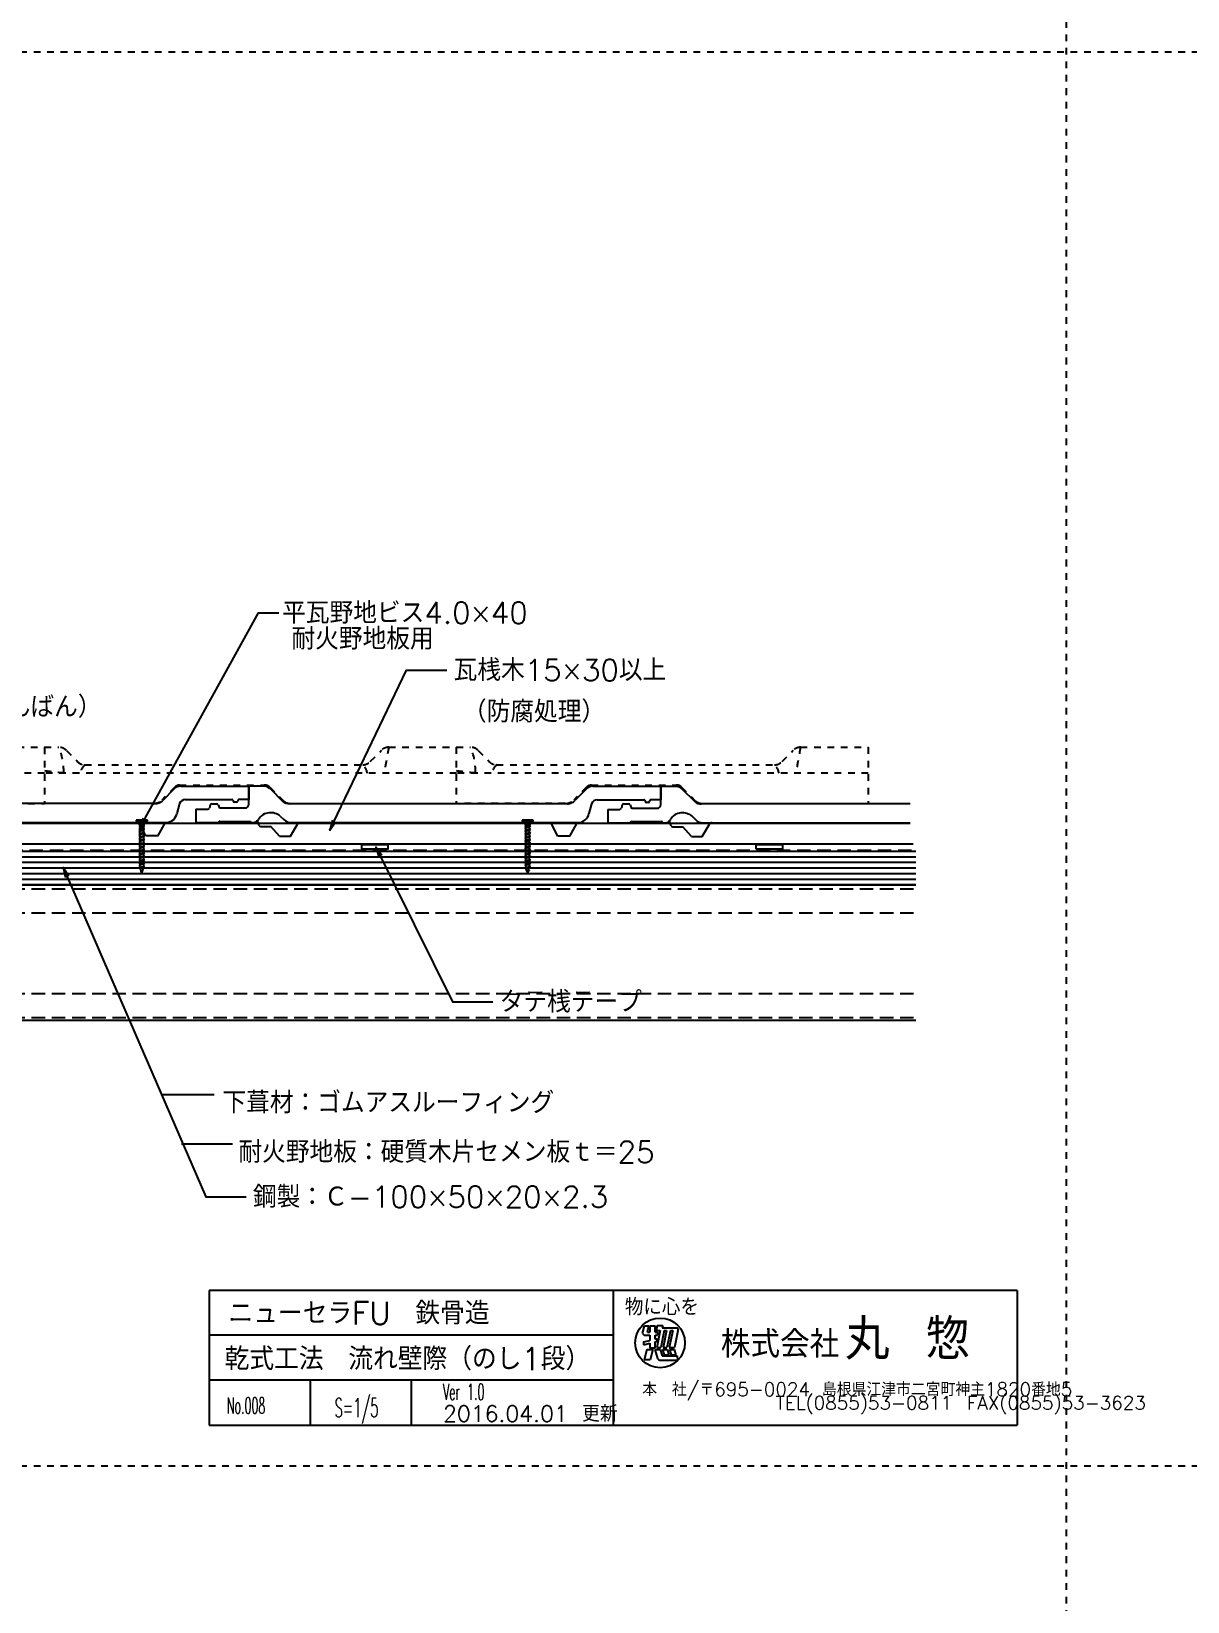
# Model space of a CAD drawing. Extents: x -1727 to 4652, y -2317 to 2357.
# Drawn here: x -769 to 90, y -1151 to 15 of the extents above; entities that cross this region are included whole.
import ezdxf

# ---------------------------------------------------------------- set-up
doc = ezdxf.new("R2010")
doc.units = 0
doc.header["$LTSCALE"] = 5
doc.linetypes.add('DASHED2', pattern=[3, 2, -1])
doc.linetypes.add('DOT', pattern=[2, 1, -1])
for name, color, linetype in [('0-0', 7, 'CONTINUOUS'), ('0-1', 7, 'CONTINUOUS'), ('0-2', 7, 'CONTINUOUS'), ('0-3', 7, 'CONTINUOUS'), ('0-4', 7, 'CONTINUOUS'), ('0-A', 7, 'CONTINUOUS')]:
    doc.layers.add(name, color=color, linetype=linetype)
doc.styles.get("Standard").update_dxf_attribs({"font": 'txt.shx', "bigfont": 'extfont.shx'})

msp = doc.modelspace()

# ---------------------------------------------------------------- linework, layer by layer
at = {"layer": '0-0', "color": 7, "linetype": 'CONTINUOUS'}
for p, q in [((-36.506, -919.6573), (-636.506, -919.6573)), ((-636.506, -919.6573), (-636.506, -1019.6573)), ((-336.506, -919.6573), (-336.506, -1019.6573)), ((-36.506, -919.6573), (-36.506, -1019.6573)), ((-336.506, -952.9907), (-636.506, -952.9907)), ((-314.8072, -951.6949), (-313.3294, -945.8791)), ((-314.8072, -951.6949), (-313.5114, -952.9774)), ((-313.5114, -952.9774), (-309.152, -952.9774)), ((-313.3294, -945.8791), (-309.9856, -945.8791)), ((-310.9695, -950.7153), (-309.9856, -945.8791)), ((-310.9695, -950.7153), (-309.152, -950.7153)), ((-309.152, -945.8791), (-305.2908, -945.8791)), ((-309.152, -945.8791), (-309.152, -950.7153)), ((-309.152, -952.9774), (-309.152, -956.737)), ((-305.2908, -950.7153), (-305.2908, -945.8791)), ((-305.2908, -950.7153), (-303.475, -950.7153)), ((-305.2908, -952.9774), (-303.475, -952.9774)), ((-305.2908, -955.7512), (-305.2908, -952.9774)), ((-305.2908, -955.7512), (-303.7076, -955.3469)), ((-303.9261, -945.7406), (-304.6578, -949.3372)), ((-304.6578, -949.3372), (-301.5993, -949.3372)), ((-301.5993, -949.3372), (-304.1712, -961.9794)), ((-303.7076, -955.3469), (-304.0316, -957.6155)), ((-303.9261, -945.7406), (-299.6987, -945.7406)), ((-303.475, -950.7153), (-303.475, -952.9774)), ((-298.5261, -949.3372), (-301.098, -961.9794)), ((-299.6987, -945.7406), (-300.039, -947.4131)), ((-300.039, -947.4131), (-288.8883, -947.4131)), ((-296.841, -949.3372), (-299.4129, -961.9794)), ((-298.5261, -949.3372), (-296.841, -949.3372)), ((-293.9946, -949.3372), (-296.5665, -961.9794)), ((-292.2937, -949.3372), (-294.8656, -961.9794)), ((-293.9946, -949.3372), (-292.2937, -949.3372)), ((-288.247, -948.4968), (-290.9899, -961.9794)), ((-313.8585, -957.9387), (-309.152, -956.737)), ((-313.8585, -957.9387), (-313.8585, -960.1245)), ((-313.8585, -960.1245), (-309.152, -958.9228)), ((-311.5392, -963.4821), (-313.3735, -971.2213)), ((-311.5392, -963.4821), (-307.1293, -963.4821)), ((-309.386, -962.3814), (-305.2908, -962.3814)), ((-309.152, -958.9228), (-309.152, -962.4594)), ((-307.1293, -963.4821), (-308.9636, -971.2213)), ((-305.5976, -963.4821), (-301.4996, -963.4821)), ((-305.5976, -963.4821), (-303.6853, -970.1773)), ((-305.2908, -957.937), (-304.0316, -957.6155)), ((-305.2908, -962.3814), (-305.2908, -957.937)), ((-304.1712, -961.9794), (-301.098, -961.9794)), ((-301.4996, -963.4821), (-300.0227, -968.1976)), ((-299.9355, -963.4821), (-296.3489, -963.4821)), ((-299.9355, -963.4821), (-298.6729, -967.5137)), ((-299.4129, -961.9794), (-296.5665, -961.9794)), ((-298.6729, -967.5137), (-295.0862, -967.5137)), ((-296.3489, -963.4821), (-295.0862, -967.5137)), ((-294.8656, -961.9794), (-290.9899, -961.9794)), ((-294.5653, -963.4821), (-291.1186, -963.4821)), ((-294.5653, -963.4821), (-293.3026, -967.5137)), ((-293.3026, -967.5137), (-289.8559, -967.5137)), ((-291.1186, -963.4821), (-289.8559, -967.5137)), ((-308.9636, -971.2213), (-313.3735, -971.2213)), ((-301.034, -971.4013), (-288.6724, -971.4013)), ((-300.0227, -968.1976), (-289.0108, -968.1976)), ((-289.0108, -968.1976), (-288.6724, -971.4013)), ((-336.506, -986.324), (-636.506, -986.324)), ((-561.506, -986.324), (-561.506, -1019.6573)), ((-486.506, -986.324), (-486.506, -1019.6573)), ((-636.506, -1019.6573), (-36.506, -1019.6573))]:
    msp.add_line(p, q, dxfattribs=at)
msp.add_circle((-301.6509, -958.6021), 18.4473, dxfattribs=at)
for centre, radius, start, end in [((-289.7805, -948.6727), 1.5436, 6.5455, 54.6882), ((-301.3835, -968.6748), 2.7488, 213.1353, 277.3045)]:
    msp.add_arc(centre, radius, start, end, dxfattribs=at)
at = {"layer": '0-1', "color": 4, "linetype": 'CONTINUOUS'}
for p, q in [((-682.4198, -570.4759), (-690.7613, -570.4754)), ((-690.7613, -570.4754), (-690.7613, -571.1789)), ((-690.7613, -571.1789), (-682.4198, -571.1794)), ((-682.4198, -571.1794), (-682.4198, -570.4759)), ((-404.1795, -570.5366), (-404.1796, -571.2401)), ((-404.1796, -571.2401), (-395.8381, -571.2406)), ((-395.838, -570.5371), (-404.1795, -570.5366)), ((-395.8381, -571.2406), (-395.838, -570.5371)), ((-684.5557, -582.2508), (-688.5758, -583.5068)), ((-684.5556, -579.7383), (-688.5756, -580.9943)), ((-688.031, -581.3088), (-688.5756, -580.9943)), ((-684.5554, -577.2258), (-688.5755, -578.4818)), ((-688.0309, -578.7963), (-688.5755, -578.4818)), ((-684.5553, -574.7133), (-688.5753, -575.9693)), ((-688.0308, -576.2838), (-688.5753, -575.9693)), ((-685.0732, -574.1475), (-688.1083, -574.1473)), ((-688.1083, -574.1473), (-688.1083, -575.6033)), ((-688.0311, -583.1012), (-688.031, -581.3088)), ((-688.031, -580.5887), (-688.0309, -578.7963)), ((-688.0309, -578.0762), (-688.0308, -576.2838)), ((-685.1004, -584.4489), (-685.1003, -582.721)), ((-685.1003, -581.9364), (-685.1002, -580.2085)), ((-685.1003, -581.9364), (-684.5557, -582.2508)), ((-685.1001, -579.4239), (-685.1, -577.696)), ((-685.1001, -579.4239), (-684.5556, -579.7383)), ((-685.1, -576.9114), (-685.0999, -575.1835)), ((-685.1, -576.9114), (-684.5554, -577.2258)), ((-685.0999, -574.3989), (-684.5553, -574.7133)), ((-685.0732, -574.1475), (-685.0732, -574.4143)), ((-397.974, -582.312), (-401.994, -583.568)), ((-397.9738, -579.7995), (-401.9939, -581.0555)), ((-401.4493, -581.37), (-401.9939, -581.0555)), ((-397.9737, -577.287), (-401.9938, -578.543)), ((-401.4492, -578.8575), (-401.9938, -578.543)), ((-397.9735, -574.7745), (-401.9936, -576.0305)), ((-401.449, -576.345), (-401.9936, -576.0305)), ((-401.5265, -574.2085), (-401.5266, -575.6645)), ((-398.4914, -574.2086), (-401.5265, -574.2085)), ((-401.4494, -583.1624), (-401.4493, -581.37)), ((-401.4493, -580.6499), (-401.4492, -578.8575)), ((-401.4491, -578.1374), (-401.449, -576.345)), ((-398.5187, -584.51), (-398.5186, -582.7822)), ((-398.5185, -581.9975), (-398.5184, -580.2697)), ((-398.5185, -581.9975), (-397.974, -582.312)), ((-398.5184, -579.485), (-398.5183, -577.7572)), ((-398.5184, -579.485), (-397.9738, -579.7995)), ((-398.5183, -576.9725), (-398.5182, -575.2447)), ((-398.5183, -576.9725), (-397.9737, -577.287)), ((-398.5181, -574.46), (-397.9735, -574.7745)), ((-398.4914, -574.2086), (-398.4914, -574.4755)), ((-684.5563, -592.3008), (-688.5763, -593.5568)), ((-688.0317, -593.8713), (-688.5763, -593.5568)), ((-684.5561, -589.7883), (-688.5762, -591.0443)), ((-688.0316, -591.3588), (-688.5762, -591.0443)), ((-684.556, -587.2758), (-688.576, -588.5318)), ((-688.0315, -588.8463), (-688.576, -588.5318)), ((-684.5558, -584.7633), (-688.5759, -586.0193)), ((-688.0313, -586.3338), (-688.5759, -586.0193)), ((-688.0312, -583.8213), (-688.5758, -583.5068)), ((-688.0318, -595.6637), (-688.0317, -593.8713)), ((-688.0317, -593.1512), (-688.0316, -591.3588)), ((-688.0316, -590.6387), (-688.0315, -588.8463)), ((-688.0314, -588.1262), (-688.0313, -586.3338)), ((-688.0313, -585.6137), (-688.0312, -583.8213)), ((-685.101, -594.4989), (-685.1009, -592.771)), ((-685.101, -594.4989), (-684.5564, -594.8133)), ((-685.1008, -591.9864), (-685.1007, -590.2585)), ((-685.1008, -591.9864), (-684.5563, -592.3008)), ((-685.1007, -589.4739), (-685.1006, -587.746)), ((-685.1007, -589.4739), (-684.5561, -589.7883)), ((-685.1006, -586.9614), (-685.1005, -585.2335)), ((-685.1006, -586.9614), (-684.556, -587.2758)), ((-685.1004, -584.4489), (-684.5558, -584.7633)), ((-397.9745, -592.362), (-401.9946, -593.618)), ((-401.45, -593.9325), (-401.9946, -593.618)), ((-397.9744, -589.8495), (-401.9945, -591.1055)), ((-401.4499, -591.42), (-401.9945, -591.1055)), ((-397.9742, -587.337), (-401.9943, -588.593)), ((-401.4497, -588.9075), (-401.9943, -588.593)), ((-397.9741, -584.8245), (-401.9942, -586.0805)), ((-401.4496, -586.395), (-401.9942, -586.0805)), ((-401.4495, -583.8825), (-401.994, -583.568)), ((-401.4501, -595.7249), (-401.45, -593.9325)), ((-401.45, -593.2124), (-401.4499, -591.42)), ((-401.4498, -590.6999), (-401.4497, -588.9075)), ((-401.4497, -588.1874), (-401.4496, -586.395)), ((-401.4496, -585.6749), (-401.4495, -583.8825)), ((-398.5192, -594.56), (-398.5191, -592.8322)), ((-398.5192, -594.56), (-397.9747, -594.8745)), ((-398.5191, -592.0475), (-398.519, -590.3197)), ((-398.5191, -592.0475), (-397.9745, -592.362)), ((-398.519, -589.535), (-398.5189, -587.8072)), ((-398.519, -589.535), (-397.9744, -589.8495)), ((-398.5188, -587.0225), (-398.5187, -585.2947)), ((-398.5188, -587.0225), (-397.9742, -587.337)), ((-398.5187, -584.51), (-397.9741, -584.8245)), ((-684.5568, -602.3508), (-688.5769, -603.6068)), ((-688.0323, -603.9213), (-688.5769, -603.6068)), ((-684.5567, -599.8383), (-688.5767, -601.0943)), ((-688.0322, -601.4088), (-688.5767, -601.0943)), ((-684.5565, -597.3258), (-688.5766, -598.5818)), ((-688.032, -598.8963), (-688.5766, -598.5818)), ((-684.5564, -594.8133), (-688.5765, -596.0693)), ((-688.0319, -596.3838), (-688.5765, -596.0693)), ((-684.5569, -604.8633), (-688.4017, -606.0113)), ((-687.5904, -606.2859), (-688.4017, -606.0113)), ((-688.0323, -603.2012), (-688.0322, -601.4088)), ((-688.0323, -604.5132), (-688.0323, -603.9213)), ((-687.7696, -605.5672), (-688.0323, -604.5132)), ((-688.0321, -600.6887), (-688.032, -598.8963)), ((-688.032, -598.1762), (-688.0319, -596.3838)), ((-685.8617, -607.5614), (-685.3215, -605.3956)), ((-685.1015, -604.5489), (-685.1014, -602.821)), ((-685.1015, -604.5489), (-684.5569, -604.8633)), ((-685.1014, -602.0364), (-685.1013, -600.3085)), ((-685.1014, -602.0364), (-684.5568, -602.3508)), ((-685.1012, -599.5239), (-685.1012, -597.796)), ((-685.1012, -599.5239), (-684.5567, -599.8383)), ((-685.1011, -597.0114), (-685.101, -595.2835)), ((-685.1011, -597.0114), (-684.5565, -597.3258)), ((-397.9751, -602.412), (-401.9951, -603.668)), ((-401.4506, -603.9825), (-401.9951, -603.668)), ((-397.9749, -599.8995), (-401.995, -601.1555)), ((-401.4504, -601.47), (-401.995, -601.1555)), ((-397.9748, -597.387), (-401.9949, -598.643)), ((-401.4503, -598.9575), (-401.9949, -598.643)), ((-397.9747, -594.8745), (-401.9947, -596.1305)), ((-401.4502, -596.445), (-401.9947, -596.1305)), ((-397.9752, -604.9245), (-401.82, -606.0725)), ((-401.0087, -606.3471), (-401.82, -606.0725)), ((-401.4506, -604.5744), (-401.4506, -603.9825)), ((-401.1879, -605.6284), (-401.4506, -604.5744)), ((-401.4505, -603.2624), (-401.4504, -601.47)), ((-401.4504, -600.7499), (-401.4503, -598.9575)), ((-401.4503, -598.2374), (-401.4502, -596.445)), ((-399.2799, -607.6226), (-398.7398, -605.4568)), ((-398.5198, -604.61), (-398.5197, -602.8822)), ((-398.5198, -604.61), (-397.9752, -604.9245)), ((-398.5197, -602.0975), (-398.5196, -600.3697)), ((-398.5197, -602.0975), (-397.9751, -602.412)), ((-398.5195, -599.585), (-398.5194, -597.8572)), ((-398.5195, -599.585), (-397.9749, -599.8995)), ((-398.5194, -597.0725), (-398.5193, -595.3447)), ((-398.5194, -597.0725), (-397.9748, -597.387)), ((-685.4848, -607.6979), (-687.6528, -608.3016)), ((-687.0612, -608.3876), (-687.6528, -608.3016)), ((-687.1721, -607.9641), (-687.5905, -606.2807)), ((-686.5673, -610.3907), (-687.0668, -608.3868)), ((-686.5673, -610.3907), (-685.989, -608.072)), ((-398.9031, -607.7591), (-401.0711, -608.3628)), ((-400.4794, -608.4488), (-401.0711, -608.3628)), ((-400.5904, -608.0252), (-401.0088, -606.3419)), ((-399.9855, -610.4519), (-400.485, -608.448)), ((-399.9855, -610.4519), (-399.4073, -608.1332))]:
    msp.add_line(p, q, dxfattribs=at)
at = {"layer": '0-1', "color": 3, "linetype": 'CONTINUOUS'}
for p, q in [((-1021.6755, -572.6626), (-115.8674, -572.6626)), ((-1021.6755, -588.0086), (-113.7535, -588.0086))]:
    msp.add_line(p, q, dxfattribs=at)
at = {"layer": '0-1', "color": 7, "linetype": 'DASHED2'}
msp.add_line((-1114.932, -592.7566), (-113.7535, -592.7566), dxfattribs=at)
at = {"layer": '0-1', "color": 7, "linetype": 'CONTINUOUS'}
for points in [[(-523.4831, -591.6845), (-503.4831, -591.6845), (-503.4831, -588.6845), (-523.4831, -588.6845), (-523.4831, -591.6845)], [(-230.4831, -591.6845), (-210.4831, -591.6845), (-210.4831, -588.6845), (-230.4831, -588.6845), (-230.4831, -591.6845)]]:
    msp.add_lwpolyline(points, close=True, dxfattribs=at)
at = {"layer": '0-1', "color": 4, "linetype": 'CONTINUOUS'}
for centre, radius, start, end in [((-691.8302, -574.8041), 3.7795, 10.0074, 73.571), ((-681.3513, -574.8046), 3.7795, 106.4227, 169.9863), ((-405.2485, -574.8653), 3.7795, 10.0074, 73.571), ((-394.7695, -574.8658), 3.7795, 106.4227, 169.9863), ((-687.2646, -582.1863), 1.7719, 113.7641, 137.7234), ((-687.2645, -579.6738), 1.7719, 113.7641, 137.7234), ((-687.2643, -577.1613), 1.7719, 113.7641, 137.7234), ((-687.7613, -581.3035), 0.2698, 118.1563, 181.1131), ((-687.7612, -578.791), 0.2698, 118.1563, 181.1131), ((-687.7611, -576.2785), 0.2698, 118.1563, 181.1131), ((-681.288, -602.0905), 20.1563, 105.2025, 109.3869), ((-681.2878, -599.578), 20.1563, 105.2025, 109.3869), ((-681.2877, -597.0655), 20.1563, 105.2025, 109.3869), ((-681.2876, -594.553), 20.1563, 105.2025, 109.3869), ((-693.5288, -560.5808), 21.2472, 285.394, 289.1117), ((-693.5287, -558.0683), 21.2472, 285.394, 289.1117), ((-693.5286, -555.5558), 21.2472, 285.394, 289.1117), ((-690.3696, -569.0603), 14.0999, 285.6178, 291.0819), ((-690.3694, -566.5478), 14.0999, 285.6178, 291.0819), ((-690.3693, -564.0353), 14.0999, 285.6178, 291.0819), ((-690.3692, -561.5228), 14.0999, 285.6178, 291.0819), ((-680.4547, -600.778), 18.641, 104.6057, 109.1586), ((-680.4546, -598.2655), 18.641, 104.6057, 109.1586), ((-680.4544, -595.753), 18.641, 104.6057, 109.1586), ((-680.4543, -593.2405), 18.641, 104.6057, 109.1586), ((-685.4329, -581.9115), 0.3335, 293.8889, 355.7313), ((-685.4327, -579.399), 0.3335, 293.8889, 355.7313), ((-685.4326, -576.8865), 0.3335, 293.8889, 355.7313), ((-685.4324, -574.374), 0.3335, 293.8889, 355.7313), ((-685.4477, -581.7682), 1.0142, 286.7535, 331.5848), ((-685.4476, -579.2557), 1.0142, 286.7535, 331.5848), ((-685.4474, -576.7432), 1.0142, 286.7535, 331.5848), ((-685.4473, -574.2307), 1.0142, 286.7535, 331.5848), ((-400.6829, -582.2475), 1.7719, 113.7641, 137.7234), ((-400.6827, -579.735), 1.7719, 113.7641, 137.7234), ((-400.6826, -577.2225), 1.7719, 113.7641, 137.7234), ((-401.1796, -581.3647), 0.2698, 118.1563, 181.1131), ((-401.1795, -578.8522), 0.2698, 118.1563, 181.1131), ((-401.1793, -576.3397), 0.2698, 118.1563, 181.1131), ((-394.7063, -602.1517), 20.1563, 105.2025, 109.3869), ((-394.7061, -599.6392), 20.1563, 105.2025, 109.3869), ((-394.706, -597.1267), 20.1563, 105.2025, 109.3869), ((-394.7058, -594.6142), 20.1563, 105.2025, 109.3869), ((-406.9471, -560.642), 21.2472, 285.394, 289.1117), ((-406.947, -558.1295), 21.2472, 285.394, 289.1117), ((-406.9468, -555.617), 21.2472, 285.394, 289.1117), ((-403.7878, -569.1215), 14.0999, 285.6178, 291.0819), ((-403.7877, -566.609), 14.0999, 285.6178, 291.0819), ((-403.7876, -564.0965), 14.0999, 285.6178, 291.0819), ((-403.7874, -561.584), 14.0999, 285.6178, 291.0819), ((-393.873, -600.8392), 18.641, 104.6057, 109.1586), ((-393.8729, -598.3267), 18.641, 104.6057, 109.1586), ((-393.8727, -595.8142), 18.641, 104.6057, 109.1586), ((-393.8726, -593.3017), 18.641, 104.6057, 109.1586), ((-398.8511, -581.9727), 0.3335, 293.8889, 355.7313), ((-398.851, -579.4602), 0.3335, 293.8889, 355.7313), ((-398.8509, -576.9477), 0.3335, 293.8889, 355.7313), ((-398.8507, -574.4352), 0.3335, 293.8889, 355.7313), ((-398.866, -581.8294), 1.0142, 286.7535, 331.5848), ((-398.8658, -579.3169), 1.0142, 286.7535, 331.5848), ((-398.8657, -576.8044), 1.0142, 286.7535, 331.5848), ((-398.8656, -574.2919), 1.0142, 286.7535, 331.5848), ((-687.2653, -594.7488), 1.7719, 113.7641, 137.7234), ((-687.2652, -592.2363), 1.7719, 113.7641, 137.7234), ((-687.265, -589.7238), 1.7719, 113.7641, 137.7234), ((-687.2649, -587.2113), 1.7719, 113.7641, 137.7234), ((-687.2648, -584.6988), 1.7719, 113.7641, 137.7234), ((-687.762, -593.866), 0.2698, 118.1563, 181.1131), ((-687.7619, -591.3535), 0.2698, 118.1563, 181.1131), ((-687.7618, -588.841), 0.2698, 118.1563, 181.1131), ((-687.7616, -586.3285), 0.2698, 118.1563, 181.1131), ((-687.7615, -583.816), 0.2698, 118.1563, 181.1131), ((-681.2885, -612.1405), 20.1563, 105.2025, 109.3869), ((-681.2884, -609.628), 20.1563, 105.2025, 109.3869), ((-681.2883, -607.1155), 20.1563, 105.2025, 109.3869), ((-681.2881, -604.603), 20.1563, 105.2025, 109.3869), ((-693.5295, -573.1433), 21.2472, 285.394, 289.1117), ((-693.5294, -570.6308), 21.2472, 285.394, 289.1117), ((-693.5292, -568.1183), 21.2472, 285.394, 289.1117), ((-693.5291, -565.6058), 21.2472, 285.394, 289.1117), ((-693.529, -563.0933), 21.2472, 285.394, 289.1117), ((-690.3701, -579.1103), 14.0999, 285.6178, 291.0819), ((-690.37, -576.5978), 14.0999, 285.6178, 291.0819), ((-690.3698, -574.0853), 14.0999, 285.6178, 291.0819), ((-690.3697, -571.5728), 14.0999, 285.6178, 291.0819), ((-680.4553, -610.828), 18.641, 104.6057, 109.1586), ((-680.4551, -608.3155), 18.641, 104.6057, 109.1586), ((-680.455, -605.803), 18.641, 104.6057, 109.1586), ((-680.4549, -603.2905), 18.641, 104.6057, 109.1586), ((-685.4336, -594.474), 0.3335, 293.8889, 355.7313), ((-685.4334, -591.9615), 0.3335, 293.8889, 355.7313), ((-685.4333, -589.449), 0.3335, 293.8889, 355.7313), ((-685.4331, -586.9365), 0.3335, 293.8889, 355.7313), ((-685.433, -584.424), 0.3335, 293.8889, 355.7313), ((-685.4483, -591.8182), 1.0142, 286.7535, 331.5848), ((-685.4481, -589.3057), 1.0142, 286.7535, 331.5848), ((-685.448, -586.7932), 1.0142, 286.7535, 331.5848), ((-685.4478, -584.2807), 1.0142, 286.7535, 331.5848), ((-400.6836, -594.81), 1.7719, 113.7641, 137.7234), ((-400.6834, -592.2975), 1.7719, 113.7641, 137.7234), ((-400.6833, -589.785), 1.7719, 113.7641, 137.7234), ((-400.6832, -587.2725), 1.7719, 113.7641, 137.7234), ((-400.683, -584.76), 1.7719, 113.7641, 137.7234), ((-401.1803, -593.9272), 0.2698, 118.1563, 181.1131), ((-401.1802, -591.4147), 0.2698, 118.1563, 181.1131), ((-401.18, -588.9022), 0.2698, 118.1563, 181.1131), ((-401.1799, -586.3897), 0.2698, 118.1563, 181.1131), ((-401.1797, -583.8772), 0.2698, 118.1563, 181.1131), ((-394.7068, -612.2017), 20.1563, 105.2025, 109.3869), ((-394.7067, -609.6892), 20.1563, 105.2025, 109.3869), ((-394.7065, -607.1767), 20.1563, 105.2025, 109.3869), ((-394.7064, -604.6642), 20.1563, 105.2025, 109.3869), ((-406.9478, -573.2045), 21.2472, 285.394, 289.1117), ((-406.9477, -570.692), 21.2472, 285.394, 289.1117), ((-406.9475, -568.1795), 21.2472, 285.394, 289.1117), ((-406.9474, -565.667), 21.2472, 285.394, 289.1117), ((-406.9472, -563.1545), 21.2472, 285.394, 289.1117), ((-403.7884, -579.1715), 14.0999, 285.6178, 291.0819), ((-403.7883, -576.659), 14.0999, 285.6178, 291.0819), ((-403.7881, -574.1465), 14.0999, 285.6178, 291.0819), ((-403.788, -571.634), 14.0999, 285.6178, 291.0819), ((-393.8735, -610.8892), 18.641, 104.6057, 109.1586), ((-393.8734, -608.3767), 18.641, 104.6057, 109.1586), ((-393.8733, -605.8642), 18.641, 104.6057, 109.1586), ((-393.8731, -603.3517), 18.641, 104.6057, 109.1586), ((-398.8518, -594.5352), 0.3335, 293.8889, 355.7313), ((-398.8517, -592.0227), 0.3335, 293.8889, 355.7313), ((-398.8515, -589.5102), 0.3335, 293.8889, 355.7313), ((-398.8514, -586.9977), 0.3335, 293.8889, 355.7313), ((-398.8513, -584.4852), 0.3335, 293.8889, 355.7313), ((-398.8665, -591.8794), 1.0142, 286.7535, 331.5848), ((-398.8664, -589.3669), 1.0142, 286.7535, 331.5848), ((-398.8662, -586.8544), 1.0142, 286.7535, 331.5848), ((-398.8661, -584.3419), 1.0142, 286.7535, 331.5848), ((-687.2659, -604.7988), 1.7719, 113.7641, 137.7234), ((-687.2657, -602.2863), 1.7719, 113.7641, 137.7234), ((-687.2656, -599.7738), 1.7719, 113.7641, 137.7234), ((-687.2654, -597.2613), 1.7719, 113.7641, 137.7234), ((-687.0982, -607.1949), 1.7607, 112.3772, 137.7616), ((-687.7626, -603.916), 0.2698, 118.1563, 181.1131), ((-687.7624, -601.4035), 0.2698, 118.1563, 181.1131), ((-687.7623, -598.891), 0.2698, 118.1563, 181.1131), ((-687.7622, -596.3785), 0.2698, 118.1563, 181.1131), ((-681.2891, -622.1905), 20.1563, 105.2025, 109.3869), ((-681.289, -619.678), 20.1563, 105.2025, 109.3869), ((-681.2888, -617.1655), 20.1563, 105.2025, 109.3869), ((-681.2887, -614.653), 20.1563, 105.2025, 109.3869), ((-693.5301, -583.1933), 21.2472, 285.394, 289.1117), ((-693.5299, -580.6808), 21.2472, 285.394, 289.1117), ((-693.5298, -578.1683), 21.2472, 285.394, 289.1117), ((-693.5297, -575.6558), 21.2472, 285.394, 289.1117), ((-689.9079, -595.0289), 10.7529, 281.4765, 288.0573), ((-687.3207, -606.2807), 0.2698, 119.1648, 181.1131), ((-751.8245, -389.6149), 225.8005, 286.5639, 286.7967), ((-690.3708, -591.6728), 14.0999, 285.6178, 291.0819), ((-690.3707, -589.1603), 14.0999, 285.6178, 291.0819), ((-690.3705, -586.6478), 14.0999, 285.6178, 291.0819), ((-690.3704, -584.1353), 14.0999, 285.6178, 291.0819), ((-690.3703, -581.6228), 14.0999, 285.6178, 291.0819), ((-680.456, -623.3905), 18.641, 104.6057, 109.1586), ((-680.4558, -620.878), 18.641, 104.6057, 109.1586), ((-680.4557, -618.3655), 18.641, 104.6057, 109.1586), ((-680.4556, -615.853), 18.641, 104.6057, 109.1586), ((-680.4554, -613.3405), 18.641, 104.6057, 109.1586), ((-685.4341, -604.524), 0.3335, 293.8889, 355.7313), ((-685.434, -602.0115), 0.3335, 293.8889, 355.7313), ((-685.4338, -599.499), 0.3335, 293.8889, 355.7313), ((-685.4337, -596.9865), 0.3335, 293.8889, 355.7313), ((-685.449, -604.3807), 1.0142, 286.7535, 331.5848), ((-685.4488, -601.8682), 1.0142, 286.7535, 331.5848), ((-685.4487, -599.3557), 1.0142, 286.7535, 331.5848), ((-685.4485, -596.8432), 1.0142, 286.7535, 331.5848), ((-685.4484, -594.3307), 1.0142, 286.7535, 331.5848), ((-400.6841, -604.86), 1.7719, 113.7641, 137.7234), ((-400.684, -602.3475), 1.7719, 113.7641, 137.7234), ((-400.6839, -599.835), 1.7719, 113.7641, 137.7234), ((-400.6837, -597.3225), 1.7719, 113.7641, 137.7234), ((-400.5164, -607.2561), 1.7607, 112.3772, 137.7616), ((-401.1809, -603.9772), 0.2698, 118.1563, 181.1131), ((-401.1807, -601.4647), 0.2698, 118.1563, 181.1131), ((-401.1806, -598.9522), 0.2698, 118.1563, 181.1131), ((-401.1804, -596.4397), 0.2698, 118.1563, 181.1131), ((-394.7074, -622.2517), 20.1563, 105.2025, 109.3869), ((-394.7072, -619.7392), 20.1563, 105.2025, 109.3869), ((-394.7071, -617.2267), 20.1563, 105.2025, 109.3869), ((-394.7069, -614.7142), 20.1563, 105.2025, 109.3869), ((-406.9484, -583.2545), 21.2472, 285.394, 289.1117), ((-406.9482, -580.742), 21.2472, 285.394, 289.1117), ((-406.9481, -578.2295), 21.2472, 285.394, 289.1117), ((-406.9479, -575.717), 21.2472, 285.394, 289.1117), ((-403.3262, -595.09), 10.7529, 281.4765, 288.0573), ((-400.739, -606.3419), 0.2698, 119.1648, 181.1131), ((-465.2428, -389.6761), 225.8005, 286.5639, 286.7967), ((-403.7891, -591.734), 14.0999, 285.6178, 291.0819), ((-403.789, -589.2215), 14.0999, 285.6178, 291.0819), ((-403.7888, -586.709), 14.0999, 285.6178, 291.0819), ((-403.7887, -584.1965), 14.0999, 285.6178, 291.0819), ((-403.7885, -581.684), 14.0999, 285.6178, 291.0819), ((-393.8742, -623.4517), 18.641, 104.6057, 109.1586), ((-393.8741, -620.9392), 18.641, 104.6057, 109.1586), ((-393.874, -618.4267), 18.641, 104.6057, 109.1586), ((-393.8738, -615.9142), 18.641, 104.6057, 109.1586), ((-393.8737, -613.4017), 18.641, 104.6057, 109.1586), ((-398.8524, -604.5852), 0.3335, 293.8889, 355.7313), ((-398.8522, -602.0727), 0.3335, 293.8889, 355.7313), ((-398.8521, -599.5602), 0.3335, 293.8889, 355.7313), ((-398.852, -597.0477), 0.3335, 293.8889, 355.7313), ((-398.8672, -604.4419), 1.0142, 286.7535, 331.5848), ((-398.8671, -601.9294), 1.0142, 286.7535, 331.5848), ((-398.8669, -599.4169), 1.0142, 286.7535, 331.5848), ((-398.8668, -596.9044), 1.0142, 286.7535, 331.5848), ((-398.8667, -594.3919), 1.0142, 286.7535, 331.5848), ((-686.5954, -609.2963), 1.4517, 113.4088, 136.7519), ((-685.7803, -611.1379), 3.4656, 103.256, 113.6788), ((-686.3911, -609.5798), 1.3709, 97.3769, 119.5481), ((-690.6374, -592.1492), 16.1352, 284.5826, 288.0299), ((-687.5188, -603.3084), 5.0032, 280.9647, 287.8038), ((-686.6636, -606.6359), 1.5866, 295.1637, 317.9864), ((-618.0181, -555.5379), 85.2785, 217.5339, 217.7084), ((-400.0137, -609.3574), 1.4517, 113.4088, 136.7519), ((-399.1986, -611.1991), 3.4656, 103.256, 113.6788), ((-399.8094, -609.641), 1.3709, 97.3769, 119.5481), ((-404.0557, -592.2104), 16.1352, 284.5826, 288.0299), ((-400.937, -603.3696), 5.0032, 280.9647, 287.8038), ((-400.0819, -606.6971), 1.5866, 295.1637, 317.9864), ((-331.4364, -555.5991), 85.2785, 217.5339, 217.7084)]:
    msp.add_arc(centre, radius, start, end, dxfattribs=at)
at = {"layer": '0-2', "color": 2, "linetype": 'DOT'}
for p, q in [((-808.9724, -516.3537), (-758.7886, -516.3537)), ((-758.7886, -516.3537), (-748.1732, -516.3537)), ((-758.7886, -516.3537), (-758.7886, -558.1999)), ((-758.7886, -516.3579), (-758.7886, -558.204)), ((-742.537, -518.6998), (-735.0596, -526.2291)), ((-516.8841, -526.9855), (-508.5405, -518.5651)), ((-503.1614, -516.3496), (-452.9775, -516.3496)), ((-452.9775, -516.3537), (-452.9775, -558.1999)), ((-452.9775, -516.3537), (-452.9775, -558.1999)), ((-452.9775, -516.3537), (-442.3622, -516.3537)), ((-436.7259, -518.6998), (-429.2486, -526.2291)), ((-211.0731, -526.9855), (-202.7295, -518.5651)), ((-197.3503, -516.3496), (-147.1665, -516.3496)), ((-147.1665, -516.3537), (-147.1665, -558.1999)), ((-758.705, -535.6438), (-1046.8805, -535.6438)), ((-452.8939, -535.6396), (-758.6364, -535.6396)), ((-728.8803, -529.4484), (-522.7059, -529.4484)), ((-147.0829, -535.6396), (-452.8253, -535.6396)), ((-423.0692, -529.4484), (-216.8949, -529.4484)), ((-662.0542, -545.9375), (-671.6415, -555.5248)), ((-658.4799, -544.457), (-595.5776, -544.457)), ((-591.5095, -545.9375), (-581.3435, -556.1035)), ((-356.2432, -545.9375), (-365.8305, -555.5248)), ((-352.6688, -544.457), (-289.7665, -544.457)), ((-285.6984, -545.9375), (-275.5325, -556.1035)), ((-881.0779, -558.204), (-758.7886, -558.204)), ((-677.7992, -558.1999), (-758.7886, -558.1999)), ((-575.2668, -558.1999), (-452.9775, -558.1999)), ((-371.9881, -558.1999), (-452.9775, -558.1999)), ((-269.4558, -558.1999), (-147.1665, -558.1999))]:
    msp.add_line(p, q, dxfattribs=at)
at = {"layer": '0-2', "color": 2, "linetype": 'CONTINUOUS'}
for p, q in [((-662.7949, -547.5804), (-671.0304, -555.873)), ((-657.4546, -545.1479), (-607.2103, -545.1479)), ((-607.1445, -545.2465), (-607.1445, -555.1576)), ((-595.2237, -545.345), (-607.0788, -545.345)), ((-607.0788, -558.7072), (-607.0788, -545.345)), ((-591.3364, -547.0765), (-581.8409, -556.5275)), ((-356.8524, -547.6999), (-365.0879, -555.9926)), ((-351.5121, -545.2675), (-301.2678, -545.2675)), ((-301.202, -545.366), (-301.202, -555.2771)), ((-289.2812, -545.4646), (-301.1363, -545.4646)), ((-301.1363, -558.8268), (-301.1363, -545.4646)), ((-285.3939, -547.196), (-275.8984, -556.6471)), ((-676.3987, -558.2188), (-882.7996, -558.2188)), ((-658.4723, -558.1147), (-660.5194, -565.4862)), ((-654.2884, -555.1749), (-619.7221, -555.1749)), ((-635.6843, -559.0466), (-636.37, -561.4734)), ((-634.5558, -558.2622), (-630.9469, -558.2622)), ((-629.8341, -559.0466), (-629.4412, -560.4175)), ((-618.9341, -555.6847), (-618.7304, -556.3697)), ((-616.2929, -557.1328), (-617.7227, -557.1328)), ((-615.1613, -555.7495), (-615.338, -556.3697)), ((-607.1445, -555.1576), (-614.6697, -555.1576)), ((-370.4562, -558.3384), (-576.8571, -558.3384)), ((-352.5298, -558.2342), (-354.5769, -565.6058)), ((-348.3459, -555.2945), (-313.7796, -555.2945)), ((-329.7418, -559.1662), (-330.4275, -561.5929)), ((-328.6133, -558.3818), (-325.0044, -558.3818)), ((-323.8916, -559.1662), (-323.4987, -560.537)), ((-312.9915, -555.8043), (-312.7879, -556.4893)), ((-310.3504, -557.2524), (-311.7802, -557.2524)), ((-309.2188, -555.8691), (-309.3955, -556.4893)), ((-301.202, -555.2771), (-308.7272, -555.2771)), ((-115.8674, -558.4579), (-270.9146, -558.4579)), ((-646.4279, -562.3661), (-637.4232, -562.3661)), ((-646.4279, -562.3661), (-646.4279, -572.2509)), ((-628.2451, -561.4106), (-608.7517, -561.4106)), ((-599.3758, -574.4845), (-600.7687, -570.2702)), ((-583.7526, -567.4849), (-581.1789, -569.9843)), ((-340.4854, -562.4857), (-331.4807, -562.4857)), ((-340.4854, -562.4857), (-340.4854, -572.3705)), ((-322.3026, -561.5301), (-302.8092, -561.5301)), ((-293.4333, -574.6041), (-294.8262, -570.3898)), ((-277.8101, -567.6045), (-275.2364, -570.1038)), ((-881.4408, -572.2177), (-668.0586, -572.2177)), ((-683.5177, -582.231), (-688.64, -572.138)), ((-674.6925, -582.231), (-683.5177, -582.231)), ((-674.7398, -582.3128), (-669.5789, -573.3723)), ((-646.2538, -572.3372), (-630.6086, -572.3372)), ((-628.6083, -571.4346), (-606.0993, -571.4346)), ((-598.1637, -575.2626), (-590.7456, -575.2626)), ((-584.2005, -582.4351), (-590.7456, -575.2626)), ((-584.2005, -582.4351), (-576.2428, -582.4351)), ((-576.2428, -582.4351), (-570.9739, -573.403)), ((-575.4983, -572.3372), (-362.1161, -572.3372)), ((-377.5752, -582.3506), (-382.6975, -572.2576)), ((-368.75, -582.3506), (-377.5752, -582.3506)), ((-368.7973, -582.4324), (-363.6364, -573.4919)), ((-340.3113, -572.4568), (-324.6661, -572.4568)), ((-322.6658, -571.5541), (-300.1568, -571.5541)), ((-292.2212, -575.3822), (-284.8031, -575.3822)), ((-278.258, -582.5546), (-284.8031, -575.3822)), ((-278.258, -582.5546), (-270.3003, -582.5546)), ((-270.3003, -582.5546), (-265.0314, -573.5225)), ((-269.5557, -572.4568), (-115.8674, -572.4568))]:
    msp.add_line(p, q, dxfattribs=at)
at = {"layer": '0-2', "color": 2, "linetype": 'DOT'}
for centre, radius, start, end in [((-748.1766, -524.3055), 7.9517, 44.8267, 89.9753), ((-790.5431, -534.3127), 46.0189, 358.8291, 382.9702), ((-503.0735, -524.2163), 7.8628, 90.4761, 134.0511), ((1655.6069, -910.8309), 2194.5149, 169.6443, 170.1559), ((-442.3656, -524.3055), 7.9517, 44.8267, 89.9753), ((-484.7321, -534.3127), 46.0189, 358.8291, 382.9702), ((-197.2625, -524.2163), 7.8628, 90.4761, 134.0511), ((1961.4179, -910.8309), 2194.5149, 169.6443, 170.1559), ((-729.4364, -337.557), 198.2717, 261.4664, 266.2489), ((-728.5108, -521.1673), 8.277, 217.7016, 266.9332), ((-724.997, -535.3329), 6.8857, 121.184, 184.005), ((-522.656, -521.4379), 8.0056, 271.0628, 316.1349), ((-528.8868, -536.9238), 9.8322, 7.5048, 49.5469), ((-423.6254, -337.557), 198.2717, 261.4664, 266.2489), ((-422.6998, -521.1673), 8.277, 217.7016, 266.9332), ((-419.186, -535.3329), 6.8857, 121.184, 184.005), ((-216.8449, -521.4379), 8.0056, 271.0628, 316.1349), ((-223.0758, -536.9238), 9.8322, 7.5048, 49.5469), ((-658.3557, -549.8117), 5.3562, 91.3288, 133.6711), ((-595.1776, -549.6872), 5.2455, 45.63, 94.3735), ((-352.5446, -549.8117), 5.3562, 91.3288, 133.6711), ((-289.3665, -549.6872), 5.2455, 45.63, 94.3735), ((-678.4651, -548.2425), 9.9797, 273.8263, 313.1375), ((-575.252, -548.302), 9.8979, 232.0167, 269.9144), ((-372.6541, -548.2425), 9.9797, 273.8263, 313.1375), ((-269.441, -548.302), 9.8979, 232.0167, 269.9144)]:
    msp.add_arc(centre, radius, start, end, dxfattribs=at)
at = {"layer": '0-2', "color": 2, "linetype": 'CONTINUOUS'}
for centre, radius, start, end in [((-657.0582, -553.0966), 7.9586, 92.8551, 136.1225), ((-596.3901, -553.1942), 7.9354, 47.6136, 81.5477), ((-351.1156, -553.2162), 7.9586, 92.8551, 136.1225), ((-290.4476, -553.3138), 7.9354, 47.6136, 81.5477), ((-676.6432, -550.3646), 7.8561, 271.7835, 298.3869), ((-676.7158, -550.2218), 8.0162, 298.3583, 315.1724), ((-653.8726, -560.2139), 5.0561, 94.7176, 155.4691), ((-634.4528, -559.6106), 1.3545, 94.6967, 155.3956), ((-631.0656, -559.6106), 1.3545, 24.6042, 85.3077), ((-619.7586, -556.0648), 0.9079, 24.7452, 87.6957), ((-617.6201, -555.9606), 1.1833, 200.2286, 265.0267), ((-616.4407, -555.9688), 1.1734, 277.237, 340.0187), ((-614.3125, -556.0612), 0.9034, 94.6845, 157.8226), ((-609.7908, -558.703), 2.712, 275.6876, 359.911), ((-576.8185, -550.4687), 7.8698, 230.3435, 269.7193), ((-370.7007, -550.4841), 7.8561, 271.7835, 298.3869), ((-370.7733, -550.3413), 8.0162, 298.3583, 315.1724), ((-347.9301, -560.3334), 5.0561, 94.7176, 155.4691), ((-328.5103, -559.7301), 1.3545, 94.6967, 155.3956), ((-325.1231, -559.7301), 1.3545, 24.6042, 85.3077), ((-313.8161, -556.1843), 0.9079, 24.7452, 87.6957), ((-311.6776, -556.0802), 1.1833, 200.2286, 265.0267), ((-310.4982, -556.0883), 1.1734, 277.237, 340.0187), ((-308.37, -556.1807), 0.9034, 94.6845, 157.8226), ((-303.8483, -558.8226), 2.712, 275.6876, 359.911), ((-270.876, -550.5882), 7.8698, 230.3435, 269.7193), ((-668.4948, -564.1197), 8.0916, 273.0906, 350.2777), ((-637.6446, -561.0096), 1.3563, 279.3936, 340.0066), ((-628.135, -560.061), 1.354, 195.2621, 265.3338), ((-604.0834, -567.298), 5.0383, 274.6278, 328.4766), ((-591.6182, -574.2729), 9.2519, 92.9199, 152.02), ((-590.8499, -576.2175), 11.2529, 50.8982, 96.3246), ((-575.4957, -564.2973), 8.0399, 225.0191, 269.982), ((-362.5523, -564.2393), 8.0916, 273.0906, 350.2777), ((-331.7021, -561.1292), 1.3563, 279.3936, 340.0066), ((-322.1925, -560.1806), 1.354, 195.2621, 265.3338), ((-298.1409, -567.4176), 5.0383, 274.6278, 328.4766), ((-285.6757, -574.3925), 9.2519, 92.9199, 152.02), ((-284.9074, -576.3371), 11.2529, 50.8982, 96.3246), ((-269.5532, -564.4169), 8.0399, 225.0191, 269.982), ((-668.4508, -574.1274), 1.3576, 90.085, 146.2039), ((-630.6453, -570.9465), 1.3912, 270.5608, 317.5045), ((-628.5911, -572.8338), 1.3994, 90.7027, 137.3587), ((-606.868, -573.1048), 1.6842, 39.6692, 80.9986), ((-604.1287, -568.8279), 3.5119, 245.7412, 275.1431), ((-598.1613, -573.8789), 1.3571, 206.5019, 269.9002), ((-568.8215, -575.056), 2.7139, 90.0708, 142.4764), ((-362.5083, -574.247), 1.3576, 90.085, 146.2039), ((-324.7028, -571.0661), 1.3912, 270.5608, 317.5045), ((-322.6486, -572.9534), 1.3994, 90.7027, 137.3587), ((-300.9255, -573.2244), 1.6842, 39.6692, 80.9986), ((-298.1862, -568.9474), 3.5119, 245.7412, 275.1431), ((-292.2188, -573.9985), 1.3571, 206.5019, 269.9002), ((-262.879, -575.1755), 2.7139, 90.0708, 142.4764)]:
    msp.add_arc(centre, radius, start, end, dxfattribs=at)
at = {"layer": '0-2', "color": 7}
for p in [(0, 0), (0, 0), (0, 0), (0, 0), (0, -1050)]:
    msp.add_point(p, dxfattribs=at)
at = {"layer": '0-3', "color": 7, "linetype": 'CONTINUOUS'}
for p, q in [((-671.5576, -774.0843), (-632.8794, -774.0843)), ((-657.1261, -810.8484), (-619.2971, -810.8484))]:
    msp.add_line(p, q, dxfattribs=at)
for points in [[(-688.0308, -576.2838), (-599.8244, -416.5806), (-584.8244, -416.5806)], [(-547.0125, -577.8963), (-489.9788, -459.076), (-459.9788, -459.076)], [(-685.4989, -569.1143), (-688.0308, -576.2838), (-683.3105, -570.3229)], [(-544.894, -570.594), (-547.0125, -577.8963), (-542.6402, -571.6758)], [(-512.6261, -590.4422), (-455.7984, -705.3794), (-425.7984, -705.3794)], [(-508.1815, -596.6113), (-512.6261, -590.4422), (-510.4225, -597.7194)], [(-744.9488, -605.7073), (-638.9988, -850.1583), (-608.9988, -850.1583)], [(-740.8193, -612.0916), (-744.9488, -605.7073), (-743.1132, -613.0858)]]:
    msp.add_lwpolyline(points, dxfattribs=at)
at = {"layer": '0-4', "color": 3, "linetype": 'CONTINUOUS'}
for p, q in [((-1203.3801, -593.4333), (-111.6974, -593.4333)), ((-1203.3801, -597.6), (-111.6974, -597.6)), ((-1203.3801, -601.7667), (-111.6974, -601.7667)), ((-1203.3801, -605.9333), (-111.6974, -605.9333)), ((-1203.3801, -610.1), (-111.6974, -610.1)), ((-1203.3801, -614.2667), (-111.6974, -614.2667)), ((-1203.3801, -618.4333), (-111.6974, -618.4333))]:
    msp.add_line(p, q, dxfattribs=at)
at = {"layer": '0-4', "color": 4, "linetype": 'CONTINUOUS'}
for p, q in [((-111.6974, -618.4333), (-1203.3801, -618.4333)), ((-111.6974, -719.266), (-1203.3801, -719.266))]:
    msp.add_line(p, q, dxfattribs=at)
at = {"layer": '0-4', "color": 4, "linetype": 'DASHED2'}
for p, q in [((-1203.3801, -621.5655), (-111.6974, -621.5655)), ((-1203.3801, -639.2664), (-111.6974, -639.2664)), ((-1203.3801, -699.2662), (-111.6974, -699.2662)), ((-1203.3801, -716.967), (-111.6974, -716.967))]:
    msp.add_line(p, q, dxfattribs=at)
at = {"layer": '0-A', "color": 7, "linetype": 'DOT'}
for p, q in [((0, 2352.946), (0, -2316.5581)), ((-1726.8095, 0), (4652.0253, 0)), ((-1726.8095, -1050), (4652.0253, -1050))]:
    msp.add_line(p, q, dxfattribs=at)

# ---------------------------------------------------------------- texts
at = {"layer": '0-0', "color": 7}
for s, height, p in [('ニューセラFU\u3000鉄骨造', 16.7, (-622.201, -944.8836)), ('物に心を', 12.5, (-327.8191, -938.2052)), ('丸 惣', 30, (-164.2557, -971.0184)), ('株式会社', 20, (-256.5769, -969.556)), ('乾式工法\u3000流れ壁際（のし1段）', 16.7, (-625.0261, -978.7845)), ('本\u3000社/〒695-0024 島根県江津市二宮町神主1820番地5  ', 10, (-314.8843, -998.112)), ('\u3000\u3000\u3000\u3000\u3000\u3000\u3000\u3000\u3000TEL(0855)53-0811\u3000FAX(0855)53-3623', 10, (-314.8843, -1008.112)), ('2016.04.01 更新', 12, (-462.8225, -1017.1598))]:
    msp.add_text(s, height=height, dxfattribs=at).set_placement(p)
at = {"layer": '0-0', "color": 7, "width": 0.5}
for s, height, p in [('Ver 1.0', 12, (-462.9149, -1000.9464)), ('No.008', 12, (-623.3542, -1011.1289)), ('S=1/5', 14, (-543.3086, -1013.691))]:
    msp.add_text(s, height=height, dxfattribs=at).set_placement(p)
at = {"layer": '0-3', "color": 7}
for s, p in [('平瓦野地ビス4.0×40', (-582.3244, -424.5806)), ('耐火野地板用', (-575.3854, -443.8394)), ('瓦桟木15×30以上', (-454.9788, -467.076)), ('シルガード（なんばん）', (-910.091, -494.3432)), ('（防腐処理）', (-448.0575, -497.8909)), ('タテ桟テープ', (-420.7984, -713.3794)), ('下葺材：ゴムアスルーフィング', (-626.6756, -788.1595)), ('耐火野地板：硬質木片セメン板ｔ＝25', (-614.8128, -824.863)), ('鋼製：Ｃ-100×50×20×2.3', (-603.9988, -858.1583))]:
    msp.add_text(s, height=16, dxfattribs=at).set_placement(p)

doc.saveas('drawing.dxf')
